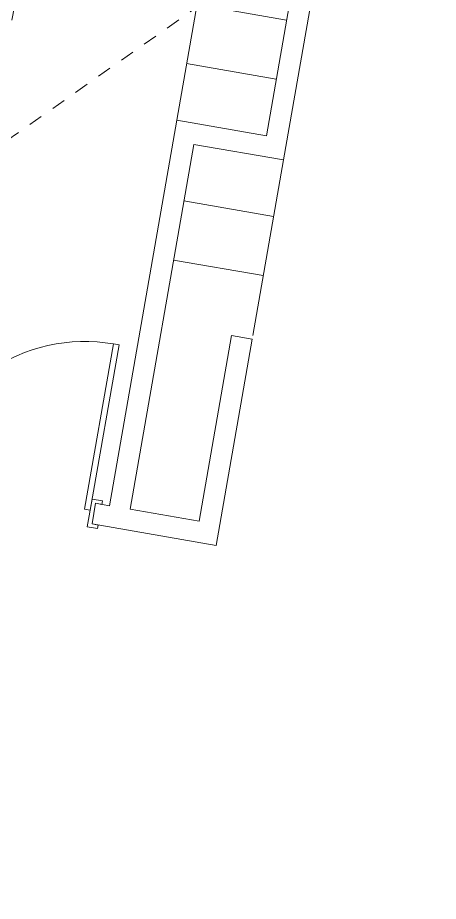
# Model space of a CAD drawing. Extents: x 274235 to 276654, y 142848 to 144425.
# Drawn here: x 276118.84 to 276121.85, y 143190.28 to 143196.6 of the extents above; entities that cross this region are included whole.
import ezdxf

# ---------------------------------------------------------------- set-up
doc = ezdxf.new("R2010")
doc.units = 0
doc.header["$LTSCALE"] = 1.5
doc.linetypes.add('ACM-G-CENTER', pattern=[50.8, 31.75, -6.35, 6.35, -6.35])
doc.linetypes.add('ATDASH', pattern=[1.5875, 0.79375, -0.79375])
doc.layers.get('0').update_dxf_attribs({"linetype": 'CONTINUOUS', "lineweight": 0})
for name, color, linetype, lineweight in [('_ACM-A-DETL-THIN', 2, 'CONTINUOUS', 5), ('_ACM-A-DOOR', 1, 'CONTINUOUS', 5), ('_ACM-A-EQPM', 3, 'CONTINUOUS', 5), ('_ACM-A-GRID', 3, 'CONTINUOUS', 5), ('_ACM-A-WALL-FULL', 6, 'CONTINUOUS', 13)]:
    doc.layers.add(name, color=color, linetype=linetype, lineweight=lineweight)

# ---------------------------------------------------------------- blocks, each defined once
blk = doc.blocks.new('ACM_Door-Regular-Single - 1323_1200_ S-2217204-F5_Working')
at = {"layer": '_ACM-A-DOOR'}
for p, q in [((580, 1220), (620, 1219.4)), ((580, 1220), (580, 20)), ((620, 20), (620, 1219.4)), ((-620, 100), (-695, 100)), ((-695, 100), (-695, 75)), ((-695, 75), (-650, 75)), ((-650, 75), (-650, -75)), ((-620, -100), (-620, 100)), ((695, 100), (620, 100)), ((620, 100), (620, -100)), ((650, -75), (650, 75)), ((650, 75), (695, 75)), ((695, 75), (695, 100)), ((580, 20), (620, 20)), ((-650, -75), (-695, -75)), ((-695, -75), (-695, -100)), ((-695, -100), (-620, -100)), ((620, -100), (695, -100)), ((695, -75), (650, -75)), ((695, -100), (695, -75))]:
    blk.add_line(p, q, dxfattribs=at)
blk.add_arc((580, 20), 1200, 90, 180, dxfattribs=at)
blk = doc.blocks.new('1020 Cubicle Curtain_ L Shaped - 1020 Cubicle Curtain_ L Shaped-2848326-F5_Working')
at = {"layer": '_ACM-A-EQPM', "linetype": 'ATDASH'}
for p, q in [((74.6125, -22.225), (109.5375, -22.225)), ((74.6125, -22.225), (74.6125, -2066.625)), ((109.5375, -2066.625), (109.5375, -22.225)), ((142.875, -73.025), (41.275, -73.025)), ((41.275, -123.825), (142.875, -123.825)), ((142.875, -174.625), (41.275, -174.625)), ((41.275, -225.425), (142.875, -225.425)), ((142.875, -276.225), (41.275, -276.225)), ((41.275, -327.025), (142.875, -327.025)), ((1892.075, -2404.7625), (447.675, -2404.7625)), ((447.675, -2439.6875), (1892.075, -2439.6875)), ((1892.075, -2439.6875), (1892.075, -2404.7625))]:
    blk.add_line(p, q, dxfattribs=at)
for centre, radius, start, end in [((142.875, -47.625), 25.4, 270, 90), ((41.275, -98.425), 25.4, 90, 270), ((142.875, -149.225), 25.4, 270, 90), ((41.275, -200.025), 25.4, 90, 270), ((142.875, -250.825), 25.4, 270, 90), ((41.275, -301.625), 25.4, 90, 270), ((447.675, -2066.625), 373.0625, 180, 270), ((447.675, -2066.625), 338.1375, 180, 270)]:
    blk.add_arc(centre, radius, start, end, dxfattribs=at)
blk = doc.blocks.new('5f0512')
at = {"layer": '_ACM-A-DETL-THIN'}
for p, q in [((-143199.9995, 39174.9999), (-143199.9995, 37899.9999)), ((-143199.9995, 38739.9999), (-142549.9995, 38739.9999)), ((-143199.9995, 38309.9999), (-142549.9995, 38309.9999)), ((-142399.9995, 36474.9999), (-142399.9995, 37749.9999)), ((-142399.9995, 37339.9999), (-143049.9995, 37339.9999)), ((-142399.9995, 36909.9999), (-143049.9995, 36909.9999))]:
    blk.add_line(p, q, dxfattribs=at)
at = {"layer": '_ACM-A-GRID', "linetype": 'ACM-G-CENTER'}
blk.add_line((-137794.112, 44123.4631), (-158158.7873, 23758.7878), dxfattribs=at)
at = {"layer": '_ACM-A-WALL-FULL', "lineweight": 18}
for p, q in [((-142399.9995, 37749.9999), (-142399.9995, 39324.9999)), ((-142549.9995, 39174.9999), (-142549.9995, 37899.9999)), ((-143199.9995, 37899.9999), (-143199.9995, 35099.9999)), ((-142549.9995, 37899.9999), (-143199.9995, 37899.9999)), ((-143049.9995, 35099.9999), (-143049.9995, 37749.9999)), ((-143049.9995, 37749.9999), (-142399.9995, 37749.9999)), ((-142549.9995, 36449.9999), (-142549.9995, 35099.9999)), ((-142399.9995, 36449.9999), (-142549.9995, 36449.9999)), ((-142399.9995, 34949.9999), (-142399.9995, 36449.9999)), ((-143199.9995, 35099.9999), (-143299.9995, 35099.9999)), ((-143299.9995, 35099.9999), (-143299.9995, 34949.9999)), ((-142549.9995, 35099.9999), (-143049.9995, 35099.9999)), ((-143299.9995, 34949.9999), (-142399.9995, 34949.9999))]:
    blk.add_line(p, q, dxfattribs=at)
at = {"layer": '_ACM-A-DOOR'}
blk.add_blockref('ACM_Door-Regular-Single - 1323_1200_ S-2217204-F5_Working', (-143949.9995, 35024.9999), dxfattribs=at)
at = {"layer": '_ACM-A-EQPM', "rotation": 90.00000000000794}
blk.add_blockref('1020 Cubicle Curtain_ L Shaped - 1020 Cubicle Curtain_ L Shaped-2848326-F5_Working', (-146922.2245, 37954.8249), dxfattribs=at)

msp = doc.modelspace()

# ---------------------------------------------------------------- block references
at = {"xscale": 0.0009999999999999994, "yscale": 0.001, "zscale": 0.001, "rotation": 350.1075696352769}
msp.add_blockref('5f0512', (276254.5381, 143133.9317), dxfattribs=at)

doc.saveas('drawing.dxf')
